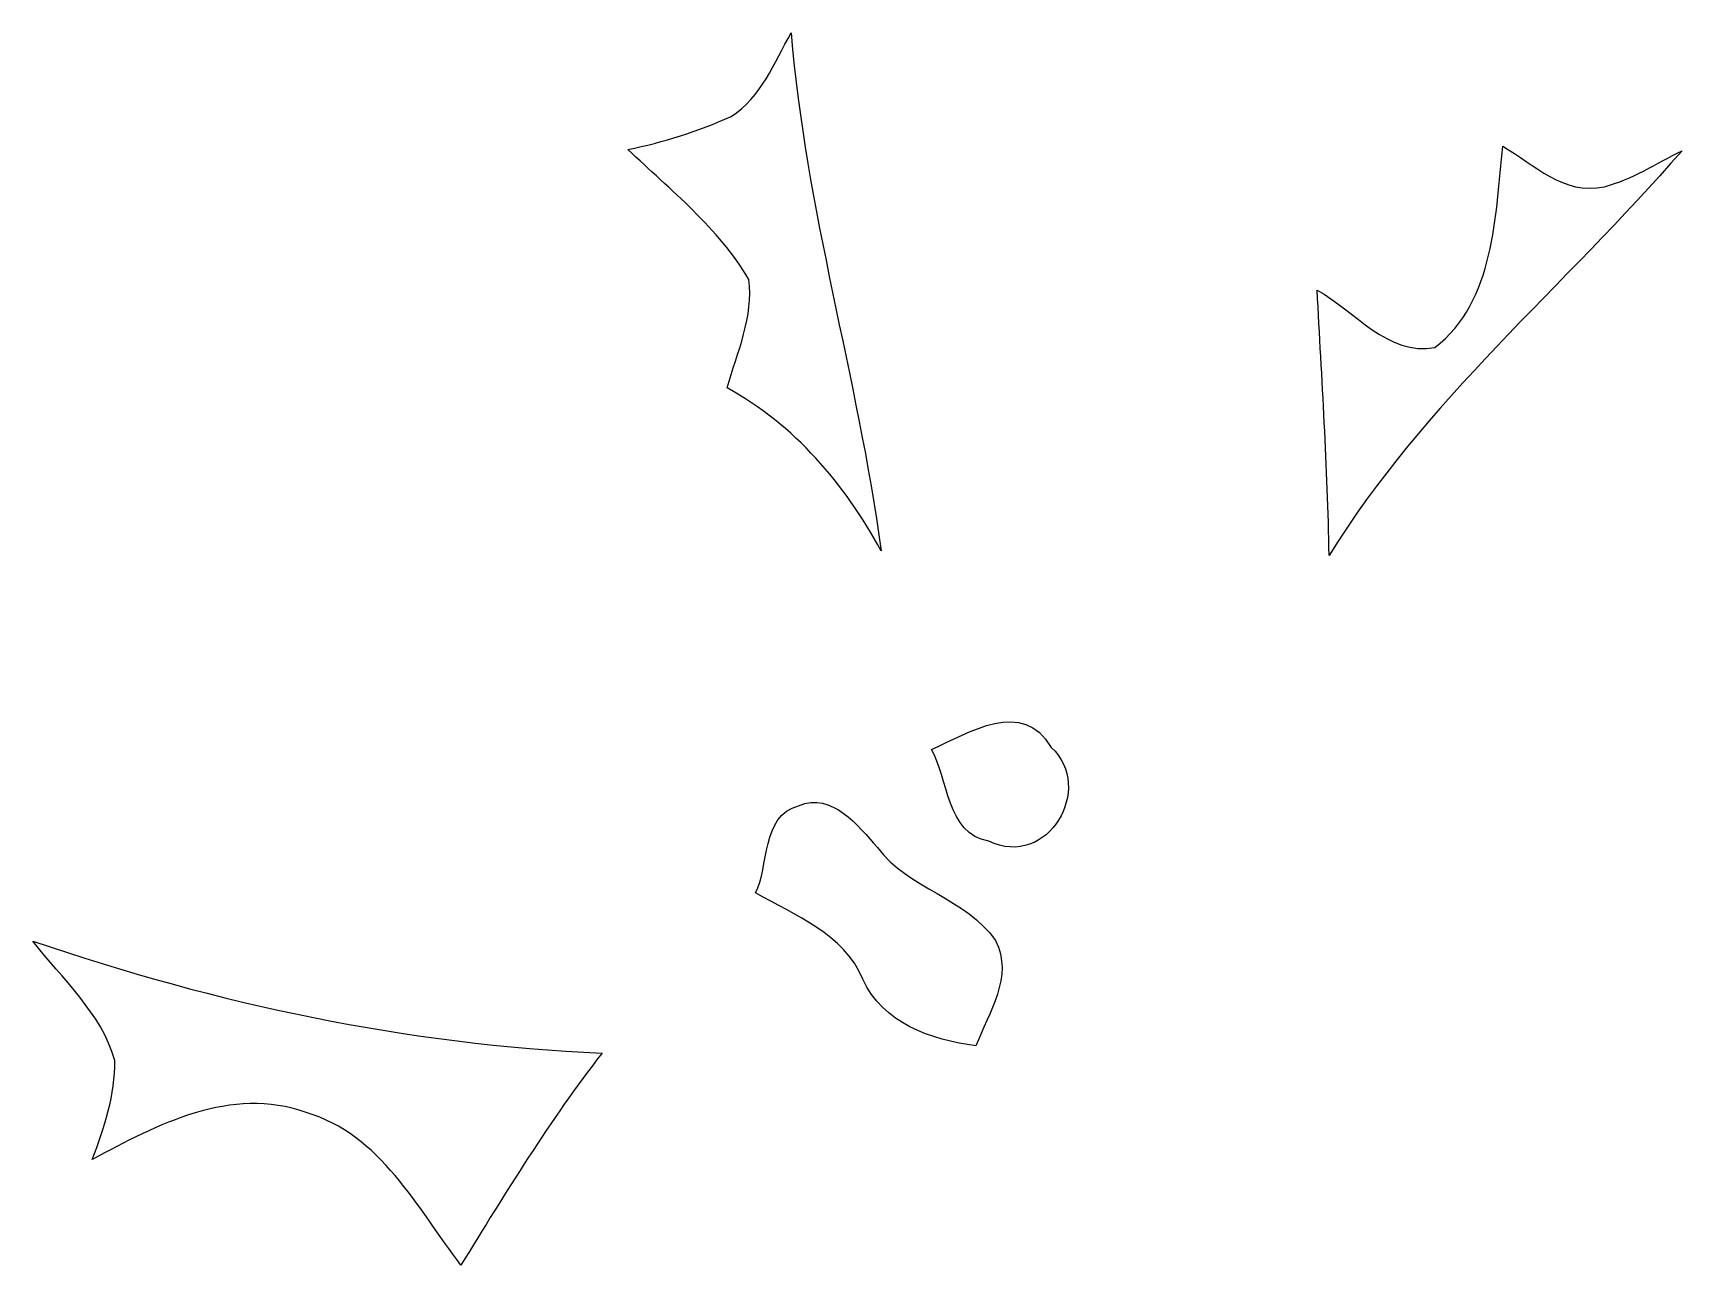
# Model space of a CAD drawing. Header units: centimetres. Extents: x -16 to 15.9, y -16 to 16.
# Drawn here: x -5.43 to 0.09, y 10.82 to 14.94 of the extents above; entities that cross this region are included whole.
import ezdxf

# ---------------------------------------------------------------- set-up
doc = ezdxf.new("R2010")
doc.units = ezdxf.units.CM
doc.header["$MEASUREMENT"] = 0
doc.layers.add('Camada 1', color=7, linetype='Continuous')

msp = doc.modelspace()

# ---------------------------------------------------------------- linework, layer by layer
at = {"layer": 'Camada 1', "color": 142}
for points, knots in [([(-3.08963, 14.66356), (-3.20075, 14.61382), (-3.31611, 14.57678), (-3.43535, 14.55279), (-3.43535, 14.55279), (-3.29248, 14.41662), (-3.13161, 14.28997), (-3.03036, 14.11781), (-3.03036, 14.11781), (-3.01378, 13.9954), (-3.06952, 13.87193), (-3.10339, 13.75481), (-3.10339, 13.75481), (-2.87655, 13.63027), (-2.70969, 13.43342), (-2.58727, 13.20871), (-2.58727, 13.20871), (-2.66629, 13.79079), (-2.84163, 14.35594), (-2.88854, 14.94296), (-2.88854, 14.94296), (-2.9464, 14.84418), (-2.98768, 14.72671), (-3.08963, 14.66356), (-3.08963, 14.66356), (-3.08963, 14.66356), (-3.08963, 14.66356), (-3.08963, 14.66356)], [0, 0, 0, 0, 0.125, 0.125, 0.125, 0.125, 0.25, 0.25, 0.25, 0.25, 0.375, 0.375, 0.375, 0.375, 0.5, 0.5, 0.5, 0.5, 0.625, 0.625, 0.625, 0.625, 0.75, 0.75, 0.75, 0.75, 1, 1, 1, 1]), ([(-0.50659, 14.56372), (-0.53058, 14.33407), (-0.53199, 14.04479), (-0.73413, 13.88957), (-0.73413, 13.88957), (-0.89076, 13.86029), (-1.0033, 14.01445), (-1.12783, 14.08148), (-1.12783, 14.08148), (-1.11196, 13.7855), (-1.09291, 13.48952), (-1.08761, 13.19318), (-1.08761, 13.19318), (-0.77153, 13.70859), (-0.29845, 14.09524), (0.09384, 14.54891), (0.09384, 14.54891), (0.00847, 14.50657), (-0.07303, 14.45225), (-0.16616, 14.42826), (-0.16616, 14.42826), (-0.30515, 14.39792), (-0.3997, 14.50375), (-0.50659, 14.56372), (-0.50659, 14.56372), (-0.50659, 14.56372), (-0.50659, 14.56372), (-0.50659, 14.56372)], [0, 0, 0, 0, 0.125, 0.125, 0.125, 0.125, 0.25, 0.25, 0.25, 0.25, 0.375, 0.375, 0.375, 0.375, 0.5, 0.5, 0.5, 0.5, 0.625, 0.625, 0.625, 0.625, 0.75, 0.75, 0.75, 0.75, 1, 1, 1, 1]), ([(-2.41864, 12.54372), (-2.36432, 12.4527), (-2.3682, 12.25903), (-2.22744, 12.23716), (-2.22744, 12.23716), (-2.02918, 12.1412), (-1.87113, 12.41601), (-2.01824, 12.55113), (-2.01824, 12.55113), (-2.11208, 12.71693), (-2.29376, 12.60052), (-2.41864, 12.54372), (-2.41864, 12.54372), (-2.41864, 12.54372), (-2.41864, 12.54372), (-2.41864, 12.54372)], [0, 0, 0, 0, 0.2, 0.2, 0.2, 0.2, 0.4, 0.4, 0.4, 0.4, 0.6, 0.6, 0.6, 0.6, 1, 1, 1, 1]), ([(-2.8642, 12.35569), (-2.98873, 12.32288), (-2.96298, 12.14896), (-3.00778, 12.06359), (-3.00778, 12.06359), (-2.87408, 11.98739), (-2.71357, 11.92847), (-2.64866, 11.77537), (-2.64866, 11.77537), (-2.58304, 11.6272), (-2.42006, 11.57252), (-2.27013, 11.55136), (-2.27013, 11.55136), (-2.2285, 11.66213), (-2.14207, 11.78419), (-2.20486, 11.90449), (-2.20486, 11.90449), (-2.30152, 12.04666), (-2.49731, 12.07699), (-2.59997, 12.21564), (-2.59997, 12.21564), (-2.66629, 12.28937), (-2.7499, 12.40261), (-2.8642, 12.35569), (-2.8642, 12.35569), (-2.8642, 12.35569), (-2.8642, 12.35569), (-2.8642, 12.35569)], [0, 0, 0, 0, 0.125, 0.125, 0.125, 0.125, 0.25, 0.25, 0.25, 0.25, 0.375, 0.375, 0.375, 0.375, 0.5, 0.5, 0.5, 0.5, 0.625, 0.625, 0.625, 0.625, 0.75, 0.75, 0.75, 0.75, 1, 1, 1, 1]), ([(-5.42713, 11.90272), (-5.32941, 11.77502), (-5.19853, 11.66283), (-5.15338, 11.50302), (-5.15338, 11.50302), (-5.15091, 11.38731), (-5.1883, 11.27795), (-5.22852, 11.17141), (-5.22852, 11.17141), (-5.01403, 11.28677), (-4.7625, 11.41977), (-4.51238, 11.32805), (-4.51238, 11.32805), (-4.26367, 11.25608), (-4.13985, 11.00808), (-3.99415, 10.81793), (-3.99415, 10.81793), (-3.84493, 11.05994), (-3.69676, 11.303), (-3.52178, 11.52772), (-3.52178, 11.52772), (-4.1723, 11.55559), (-4.81224, 11.69141), (-5.42713, 11.90272), (-5.42713, 11.90272), (-5.42713, 11.90272), (-5.42713, 11.90272), (-5.42713, 11.90272)], [0, 0, 0, 0, 0.125, 0.125, 0.125, 0.125, 0.25, 0.25, 0.25, 0.25, 0.375, 0.375, 0.375, 0.375, 0.5, 0.5, 0.5, 0.5, 0.625, 0.625, 0.625, 0.625, 0.75, 0.75, 0.75, 0.75, 1, 1, 1, 1])]:
    msp.add_open_spline(points, degree=3, knots=knots, dxfattribs=at)

doc.saveas('drawing.dxf')
